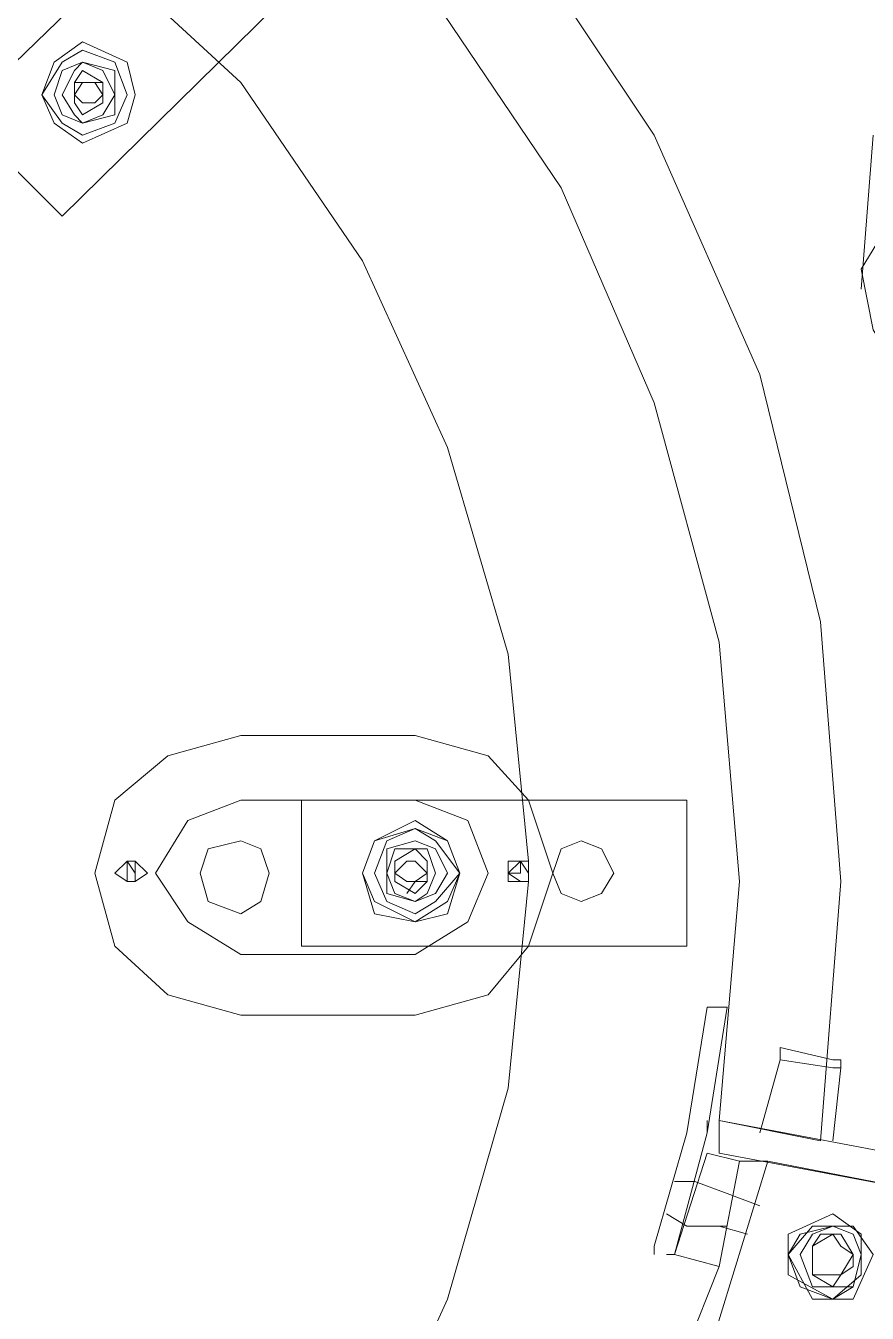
# Model space of a CAD drawing. Header units: millimetres. Extents: x 3220 to 226993, y 817 to 176024.
# Drawn here: x 199908.3 to 200208.5, y 146864.4 to 147323.7 of the extents above; entities that cross this region are included whole.
import ezdxf

# ---------------------------------------------------------------- set-up
doc = ezdxf.new("R2010")
doc.units = ezdxf.units.MM

# ---------------------------------------------------------------- blocks, each defined once
blk = doc.blocks.new('ligne broyage L 2')
at = {"color": 7, "linetype": 'Continuous', "lineweight": 5, "true_color": 0x000007}
for points in [[(436.87, 10820.21), (429.63, 10893.99), (407.94, 10967.76), (377.56, 11034.3), (334.16, 11097.95), (277.74, 11150.03), (218.43, 11194.87), (149, 11223.81), (75.22, 11242.61), (0, 11249.85), (-73.78, 11242.61), (-147.55, 11223.81), (-214.09, 11194.87), (-277.74, 11150.03), (-328.37, 11097.95), (-373.22, 11034.3), (-406.49, 10967.76), (-425.29, 10893.99), (-432.53, 10820.21)], [(541.02, 10720.4), (548.25, 10812.98), (541.02, 10905.56), (519.32, 10993.8), (481.71, 11079.15), (429.63, 11157.26), (367.43, 11223.81)], [(541.02, 10720.4), (504.86, 10727.63), (512.09, 10812.98), (504.86, 10898.33), (481.71, 10983.67), (448.44, 11060.34), (400.7, 11131.23), (341.39, 11194.87)], [(277.74, 11090.72), (282.08, 11090.72), (284.98, 11093.61), (284.98, 11097.95), (274.85, 11097.95), (274.85, 11093.61)], [(555.49, 11024.18), (559.83, 11079.15)], [(567.06, 11050.22), (555.49, 11031.41), (559.83, 11009.71), (571.4, 10990.91), (593.1, 10979.33)], [(396.36, 10865.05), (334.16, 10865.05), (308.12, 10857.82), (289.32, 10841.91), (282.08, 10815.87), (289.32, 10789.83), (308.12, 10772.47), (334.16, 10765.24), (396.36, 10765.24)], [(396.36, 10765.24), (422.4, 10772.47), (436.87, 10789.83), (445.55, 10815.87), (436.87, 10841.91), (422.4, 10857.82), (396.36, 10865.05)], [(334.16, 10841.91), (315.35, 10834.68), (303.78, 10815.87), (315.35, 10798.51), (334.16, 10786.94)], [(334.16, 10841.91), (396.36, 10841.91), (396.36, 10841.91)], [(334.16, 10786.94), (396.36, 10786.94), (415.17, 10798.51), (422.4, 10815.87), (415.17, 10834.68), (396.36, 10841.91)], [(355.86, 10789.83), (355.86, 10841.91)], [(355.86, 10841.91), (493.28, 10841.91)], [(493.28, 10841.91), (493.28, 10789.83)], [(293.66, 10812.98), (296.55, 10812.98), (296.55, 10820.21), (293.66, 10820.21), (289.32, 10815.87)], [(393.47, 10808.64), (396.36, 10812.98), (400.7, 10812.98), (400.7, 10815.87), (396.36, 10820.21), (393.47, 10820.21), (389.13, 10815.87), (389.13, 10812.98)], [(433.97, 10812.98), (436.87, 10812.98), (436.87, 10820.21), (433.97, 10820.21), (429.63, 10815.87)], [(436.87, 10815.87), (436.87, 10820.21), (436.87, 10820.21)], [(-432.53, 10812.98), (-425.29, 10739.2), (-406.49, 10663.98), (-373.22, 10597.44), (-328.37, 10535.23), (-277.74, 10483.16), (-214.09, 10438.31), (-147.55, 10405.04), (-73.78, 10386.24), (0, 10379), (75.22, 10386.24), (149, 10405.04), (218.43, 10438.31), (277.74, 10483.16), (334.16, 10535.23), (377.56, 10597.44), (407.94, 10663.98), (429.63, 10739.2), (436.87, 10812.98)], [(436.87, 10812.98), (436.87, 10815.87)], [(493.28, 10789.83), (355.86, 10789.83)], [(500.52, 10768.13), (493.28, 10723.29), (493.28, 10723.29)], [(500.52, 10768.13), (507.75, 10768.13), (507.75, 10768.13)], [(500.52, 10723.29), (507.75, 10768.13)], [(526.56, 10749.33), (526.56, 10753.67), (545.36, 10749.33), (548.25, 10749.33)], [(526.56, 10749.33), (519.32, 10723.29)], [(548.25, 10746.44), (545.36, 10746.44), (526.56, 10749.33)], [(548.25, 10746.44), (548.25, 10749.33)], [(545.36, 10720.4), (548.25, 10746.44)], [(500.52, 10723.29), (500.52, 10727.63)], [(504.86, 10727.63), (581.53, 10713.16)], [(504.86, 10716.06), (504.86, 10727.63)], [(481.71, 10682.79), (493.28, 10723.29)], [(488.94, 10679.89), (500.52, 10723.29)], [(504.86, 10716.06), (581.53, 10701.59), (581.53, 10713.16)], [(488.94, 10604.67), (522.22, 10713.16), (512.09, 10713.16)], [(512.09, 10713.16), (504.86, 10675.55)], [(496.18, 10705.93), (488.94, 10705.93)], [(507.75, 10701.59), (496.18, 10705.93)], [(507.75, 10701.59), (519.32, 10697.25), (519.32, 10697.25)], [(486.05, 10694.36), (493.28, 10690.02)], [(555.49, 10687.13), (545.36, 10694.36), (529.45, 10687.13)], [(529.45, 10687.13), (545.36, 10694.36), (545.36, 10694.36)], [(545.36, 10663.98), (555.49, 10672.66), (555.49, 10687.13), (545.36, 10694.36)], [(493.28, 10690.02), (507.75, 10690.02)], [(504.86, 10690.02), (514.98, 10687.13)], [(552.59, 10663.98), (559.83, 10679.89), (552.59, 10690.02), (538.13, 10690.02), (529.45, 10679.89)], [(529.45, 10687.13), (529.45, 10672.66), (545.36, 10663.98)], [(529.45, 10672.66), (529.45, 10687.13), (529.45, 10687.13)], [(541.02, 10672.66), (548.25, 10672.66), (552.59, 10675.55), (552.59, 10679.89), (548.25, 10687.13), (541.02, 10687.13), (538.13, 10682.79), (538.13, 10675.55)], [(555.49, 10687.13), (555.49, 10672.66), (545.36, 10663.98)], [(481.71, 10679.89), (481.71, 10682.79)], [(488.94, 10679.89), (486.05, 10679.89)], [(552.59, 10663.98), (538.13, 10663.98), (529.45, 10679.89)], [(478.82, 10609.01), (493.28, 10646.62), (504.86, 10675.55)], [(545.36, 10663.98), (529.45, 10672.66), (529.45, 10672.66)]]:
    blk.add_lwpolyline(points, dxfattribs=at)
for points in [[(367.43, 11145.69), (329.82, 11178.96), (234.35, 11086.38), (270.51, 11050.22)], [(296.55, 11093.61), (293.66, 11105.19), (277.74, 11112.42), (267.62, 11105.19), (263.28, 11093.61), (267.62, 11083.49), (277.74, 11076.26), (293.66, 11083.49), (296.55, 11093.61), (293.66, 11105.19), (277.74, 11112.42), (267.62, 11105.19), (263.28, 11093.61), (267.62, 11083.49), (277.74, 11076.26), (293.66, 11083.49)], [(293.66, 11093.61), (289.32, 11105.19), (277.74, 11109.53), (270.51, 11105.19), (263.28, 11093.61), (270.51, 11083.49), (277.74, 11079.15), (289.32, 11083.49)], [(289.32, 11093.61), (289.32, 11102.29), (277.74, 11105.19), (270.51, 11102.29), (267.62, 11093.61), (270.51, 11086.38), (277.74, 11083.49), (289.32, 11086.38)], [(289.32, 11093.61), (289.32, 11102.29), (277.74, 11105.19), (270.51, 11102.29), (267.62, 11093.61), (270.51, 11086.38), (277.74, 11083.49), (289.32, 11086.38)], [(289.32, 11093.61), (284.98, 11102.29), (277.74, 11105.19), (274.85, 11102.29), (270.51, 11093.61), (274.85, 11086.38), (277.74, 11083.49), (284.98, 11086.38), (289.32, 11093.61), (289.32, 11102.29), (277.74, 11105.19), (270.51, 11102.29), (267.62, 11093.61), (270.51, 11086.38), (277.74, 11083.49), (289.32, 11086.38)], [(284.98, 11093.61), (282.08, 11097.95), (277.74, 11097.95), (274.85, 11093.61), (277.74, 11090.72), (282.08, 11090.72), (284.98, 11093.61), (284.98, 11097.95), (277.74, 11102.29), (274.85, 11097.95), (274.85, 11090.72), (277.74, 11086.38), (284.98, 11090.72)], [(284.98, 11093.61), (282.08, 11097.95), (277.74, 11097.95), (274.85, 11093.61), (277.74, 11090.72), (282.08, 11090.72)], [(412.28, 10815.87), (407.94, 10827.44), (396.36, 10831.78), (381.9, 10827.44), (377.56, 10815.87), (381.9, 10805.74), (396.36, 10798.51), (407.94, 10805.74), (412.28, 10815.87), (407.94, 10827.44), (396.36, 10834.68), (381.9, 10827.44), (377.56, 10815.87), (381.9, 10801.41), (396.36, 10798.51), (407.94, 10801.41)], [(412.28, 10815.87), (403.6, 10827.44), (396.36, 10831.78), (386.24, 10827.44), (381.9, 10815.87), (386.24, 10805.74), (396.36, 10801.41), (403.6, 10805.74)], [(344.29, 10815.87), (341.39, 10824.55), (334.16, 10827.44), (322.59, 10824.55), (319.69, 10815.87), (322.59, 10805.74), (334.16, 10801.41), (341.39, 10805.74)], [(407.94, 10815.87), (403.6, 10824.55), (396.36, 10827.44), (386.24, 10824.55), (386.24, 10808.64), (396.36, 10805.74), (403.6, 10808.64)], [(407.94, 10815.87), (403.6, 10824.55), (396.36, 10827.44), (386.24, 10824.55), (386.24, 10808.64), (396.36, 10805.74), (403.6, 10808.64)], [(407.94, 10815.87), (403.6, 10824.55), (396.36, 10827.44), (386.24, 10824.55), (386.24, 10808.64), (396.36, 10805.74), (403.6, 10808.64)], [(467.25, 10815.87), (462.91, 10824.55), (455.67, 10827.44), (448.44, 10824.55), (445.55, 10815.87), (448.44, 10808.64), (455.67, 10805.74), (462.91, 10808.64)], [(403.6, 10815.87), (400.7, 10824.55), (389.13, 10824.55), (386.24, 10815.87), (389.13, 10808.64), (396.36, 10805.74), (400.7, 10808.64)], [(400.7, 10815.87), (396.36, 10820.21), (393.47, 10820.21), (389.13, 10815.87), (393.47, 10812.98), (396.36, 10812.98), (400.7, 10815.87), (400.7, 10820.21), (396.36, 10824.55), (389.13, 10820.21), (389.13, 10812.98), (396.36, 10808.64), (400.7, 10812.98)], [(300.89, 10815.87), (296.55, 10820.21), (293.66, 10820.21), (289.32, 10815.87), (293.66, 10812.98), (296.55, 10812.98)], [(296.55, 10815.87), (293.66, 10820.21), (293.66, 10812.98), (296.55, 10812.98)], [(400.7, 10815.87), (396.36, 10820.21), (393.47, 10820.21), (389.13, 10815.87), (393.47, 10812.98), (396.36, 10812.98)], [(436.87, 10815.87), (436.87, 10820.21), (429.63, 10820.21), (429.63, 10812.98), (436.87, 10812.98)], [(436.87, 10815.87), (433.97, 10820.21), (433.97, 10815.87), (429.63, 10815.87), (433.97, 10812.98), (436.87, 10812.98)], [(500.52, 10716.06), (488.94, 10679.89), (504.86, 10675.55), (512.09, 10713.16)], [(545.36, 10580.08), (488.94, 10604.67), (522.22, 10713.16), (581.53, 10701.59)], [(555.49, 10679.89), (552.59, 10687.13), (545.36, 10690.02), (533.79, 10687.13), (529.45, 10679.89), (533.79, 10668.32), (545.36, 10663.98), (552.59, 10668.32)], [(555.49, 10679.89), (552.59, 10687.13), (545.36, 10690.02), (538.13, 10687.13), (533.79, 10679.89), (538.13, 10668.32), (552.59, 10668.32)], [(555.49, 10679.89), (552.59, 10687.13), (545.36, 10690.02), (538.13, 10687.13), (533.79, 10679.89), (538.13, 10668.32), (552.59, 10668.32)], [(552.59, 10679.89), (548.25, 10682.79), (545.36, 10687.13), (538.13, 10682.79), (538.13, 10672.66), (545.36, 10668.32), (548.25, 10672.66)], [(552.59, 10679.89), (548.25, 10682.79), (545.36, 10687.13), (538.13, 10682.79), (538.13, 10672.66), (548.25, 10672.66)]]:
    blk.add_lwpolyline(points, close=True, dxfattribs=at)

msp = doc.modelspace()

# ---------------------------------------------------------------- block references
msp.add_blockref('ligne broyage L 2', (199650.83, 136205.53))

doc.saveas('drawing.dxf')
